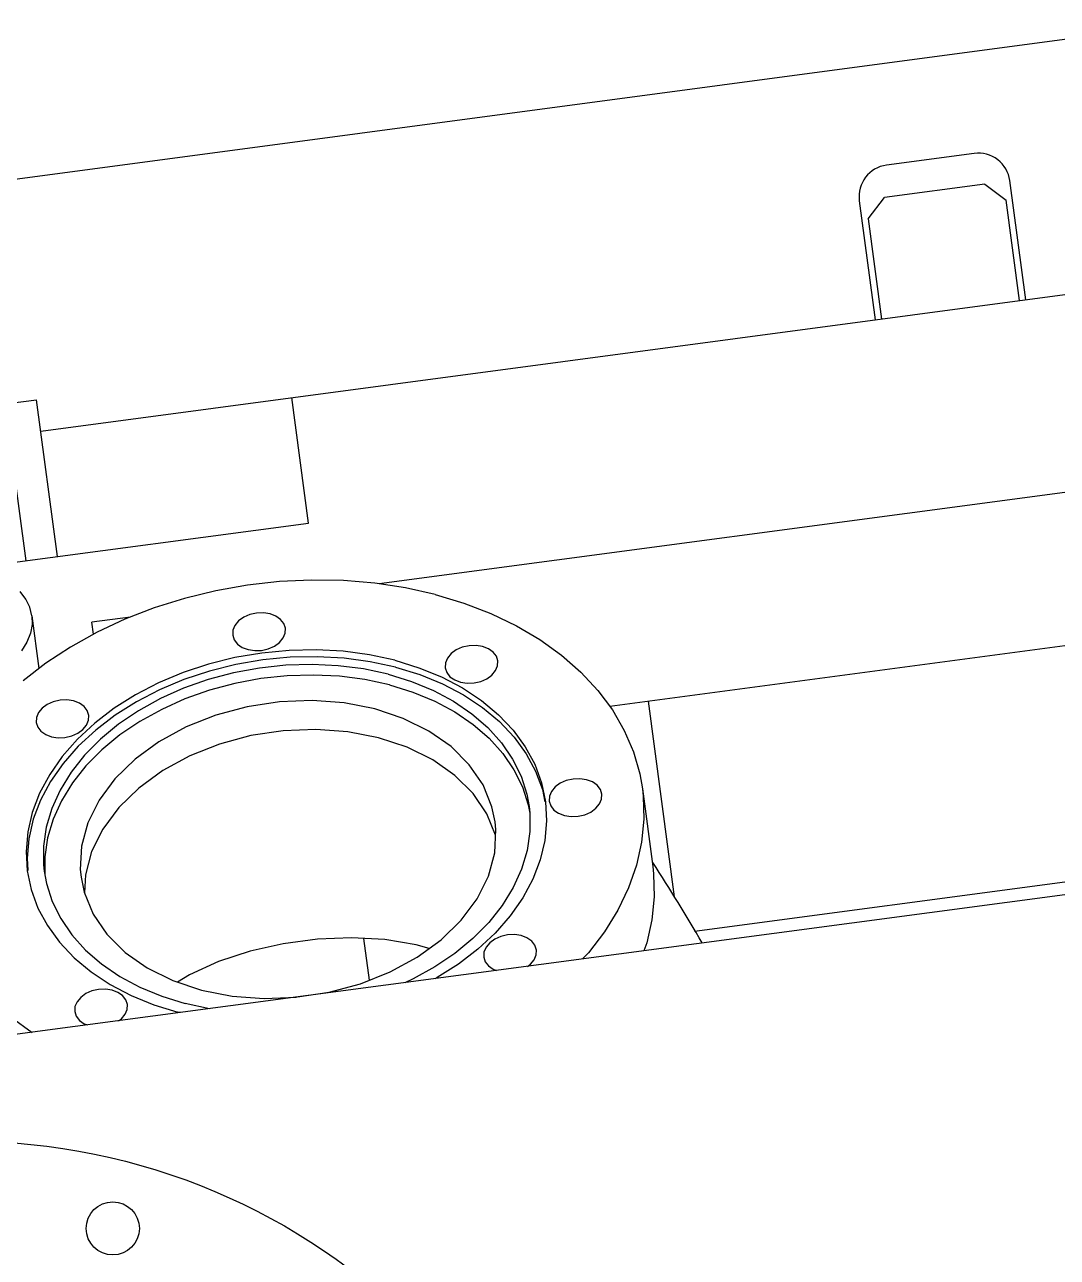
# Model space of a CAD drawing. Extents: x -50 to 48714, y -13211 to 6743.
# Drawn here: x 29853.9 to 30017, y 1258.2 to 1453 of the extents above; entities that cross this region are included whole.
import ezdxf

# ---------------------------------------------------------------- set-up
doc = ezdxf.new("R2010")
doc.units = 0
doc.header["$LTSCALE"] = 50
doc.layers.get('0').update_dxf_attribs({"linetype": 'CONTINUOUS'})

# ---------------------------------------------------------------- blocks, each defined once
blk = doc.blocks.new('UE46_HMI$0$OBEN')
at = {"color": 7, "linetype": 'CONTINUOUS'}
for p, q in [((12563.69, 1390.18), (13035.52, 1453.05)), ((13003.93, 1432.7), (12990.05, 1430.85)), ((13005.58, 1427.87), (12989.72, 1425.76)), ((13005.58, 1427.87), (13008.95, 1425.3)), ((13012.06, 1409.57), (13009.55, 1428.4)), ((12985.76, 1425.23), (12988.27, 1406.4)), ((12987.15, 1422.39), (12989.72, 1425.76)), ((13011.07, 1409.44), (13008.95, 1425.3)), ((12987.15, 1422.39), (12989.26, 1406.53)), ((12856.43, 1388.83), (13023.95, 1411.15)), ((13142.04, 1395.62), (12909.92, 1364.68)), ((12776.47, 1383.22), (12855.77, 1393.79)), ((12854.12, 1368.35), (12850.82, 1393.13)), ((12859.08, 1369.01), (12855.77, 1393.79)), ((12898.73, 1374.29), (12896.08, 1394.12)), ((12847.09, 1367.41), (12898.73, 1374.29)), ((13145.21, 1371.83), (12946.33, 1345.33)), ((12884.08, 1363.59), (12879.16, 1362.39)), ((12889.09, 1364.48), (12884.08, 1363.59)), ((12894.15, 1365.04), (12889.09, 1364.48)), ((12899.22, 1365.28), (12894.15, 1365.04)), ((12904.25, 1365.2), (12899.22, 1365.28)), ((12909.22, 1364.79), (12904.25, 1365.2)), ((12914.07, 1364.06), (12909.22, 1364.79)), ((12918.77, 1363.01), (12914.07, 1364.06)), ((12854.08, 1362.25), (12853.18, 1363.46)), ((12854.7, 1360.98), (12854.08, 1362.25)), ((12879.16, 1362.39), (12874.37, 1360.9)), ((12918.77, 1363.01), (12923.28, 1361.66)), ((12923.28, 1361.66), (12927.56, 1360.01)), ((12855.03, 1359.65), (12854.7, 1360.98)), ((12855.03, 1359.65), (12855.06, 1358.29)), ((12855.03, 1359.65), (12856.14, 1351.29)), ((12874.37, 1360.9), (12869.74, 1359.11)), ((12889.47, 1359.83), (12888.5, 1359.4)), ((12890.53, 1360.07), (12889.47, 1359.83)), ((12891.62, 1360.12), (12890.53, 1360.07)), ((12892.67, 1359.96), (12891.62, 1360.12)), ((12893.59, 1359.6), (12892.67, 1359.96)), ((12894.33, 1359.08), (12893.59, 1359.6)), ((12927.56, 1360.01), (12931.58, 1358.07)), ((12855.06, 1358.29), (12854.8, 1356.9)), ((12870.63, 1359.45), (12864.49, 1358.63)), ((12864.75, 1356.72), (12864.49, 1358.63)), ((12869.74, 1359.11), (12865.33, 1357.04)), ((12887.12, 1358.12), (12886.8, 1357.35)), ((12887.7, 1358.82), (12887.12, 1358.12)), ((12888.5, 1359.4), (12887.7, 1358.82)), ((12894.84, 1358.43), (12894.33, 1359.08)), ((12895.09, 1357.68), (12894.84, 1358.43)), ((12895.05, 1356.9), (12895.09, 1357.68)), ((12931.58, 1358.07), (12935.31, 1355.87)), ((12854.8, 1356.9), (12854.24, 1355.49)), ((12865.33, 1357.04), (12861.15, 1354.71)), ((12886.8, 1357.35), (12886.76, 1356.57)), ((12886.76, 1356.57), (12887, 1355.83)), ((12887, 1355.83), (12887.51, 1355.18)), ((12894.14, 1355.44), (12894.73, 1356.14)), ((12894.73, 1356.14), (12895.05, 1356.9)), ((12935.31, 1355.87), (12938.72, 1353.42)), ((12854.24, 1355.49), (12853.4, 1354.08)), ((12861.15, 1354.71), (12857.25, 1352.15)), ((12891.37, 1353.76), (12887.11, 1353.04)), ((12887.51, 1355.18), (12888.26, 1354.65)), ((12888.26, 1354.65), (12889.18, 1354.3)), ((12889.18, 1354.3), (12890.23, 1354.14)), ((12890.23, 1354.14), (12891.32, 1354.18)), ((12891.32, 1354.18), (12892.38, 1354.43)), ((12895.67, 1354.18), (12891.37, 1353.76)), ((12892.38, 1354.43), (12893.34, 1354.86)), ((12893.34, 1354.86), (12894.14, 1355.44)), ((12899.97, 1354.27), (12895.67, 1354.18)), ((12904.21, 1354.03), (12899.97, 1354.27)), ((12908.36, 1353.48), (12904.21, 1354.03)), ((12922.08, 1354.24), (12921.28, 1353.66)), ((12923.04, 1354.67), (12922.08, 1354.24)), ((12924.1, 1354.91), (12923.04, 1354.67)), ((12925.2, 1354.96), (12924.1, 1354.91)), ((12926.24, 1354.8), (12925.2, 1354.96)), ((12927.16, 1354.44), (12926.24, 1354.8)), ((12927.91, 1353.92), (12927.16, 1354.44)), ((12928.42, 1353.27), (12927.91, 1353.92)), ((12857.25, 1352.15), (12853.65, 1349.36)), ((12882.94, 1352), (12878.91, 1350.66)), ((12887.11, 1353.04), (12882.94, 1352)), ((12887.26, 1351.94), (12883.09, 1350.9)), ((12891.52, 1352.67), (12887.26, 1351.94)), ((12895.14, 1351.84), (12890.98, 1351.39)), ((12895.82, 1353.08), (12891.52, 1352.67)), ((12899.31, 1351.96), (12895.14, 1351.84)), ((12900.11, 1353.17), (12895.82, 1353.08)), ((12903.42, 1351.76), (12899.31, 1351.96)), ((12904.36, 1352.94), (12900.11, 1353.17)), ((12908.5, 1352.38), (12904.36, 1352.94)), ((12912.36, 1352.61), (12908.36, 1353.48)), ((12912.5, 1351.52), (12908.5, 1352.38)), ((12912.36, 1352.61), (12916.17, 1351.44)), ((12920.37, 1352.2), (12920.33, 1351.42)), ((12920.7, 1352.96), (12920.37, 1352.2)), ((12921.28, 1353.66), (12920.7, 1352.96)), ((12928.66, 1352.53), (12928.42, 1353.27)), ((12928.62, 1351.74), (12928.66, 1352.53)), ((12938.72, 1353.42), (12941.78, 1350.73)), ((12878.91, 1350.66), (12875.05, 1349.04)), ((12883.09, 1350.9), (12879.06, 1349.57)), ((12886.88, 1350.63), (12882.86, 1349.56)), ((12890.98, 1351.39), (12886.88, 1350.63)), ((12895.37, 1350.15), (12891.21, 1349.71)), ((12899.53, 1350.28), (12895.37, 1350.15)), ((12903.64, 1350.08), (12899.53, 1350.28)), ((12907.44, 1351.24), (12903.42, 1351.76)), ((12907.66, 1349.56), (12903.64, 1350.08)), ((12911.31, 1350.41), (12907.44, 1351.24)), ((12911.31, 1350.41), (12915, 1349.27)), ((12912.5, 1351.52), (12916.32, 1350.35)), ((12916.17, 1351.44), (12919.76, 1349.98)), ((12916.32, 1350.35), (12919.9, 1348.88)), ((12919.76, 1349.98), (12923.07, 1348.24)), ((12920.33, 1351.42), (12920.58, 1350.67)), ((12920.58, 1350.67), (12921.09, 1350.02)), ((12921.09, 1350.02), (12921.83, 1349.5)), ((12926.92, 1349.7), (12927.72, 1350.28)), ((12927.72, 1350.28), (12928.3, 1350.98)), ((12928.3, 1350.98), (12928.62, 1351.74)), ((12941.78, 1350.73), (12944.46, 1347.84)), ((12875.05, 1349.04), (12871.42, 1347.16)), ((12875.2, 1347.95), (12871.57, 1346.06)), ((12879.06, 1349.57), (12875.2, 1347.95)), ((12879, 1348.19), (12875.33, 1346.55)), ((12882.86, 1349.56), (12879, 1348.19)), ((12887.1, 1348.94), (12883.09, 1347.87)), ((12891.21, 1349.71), (12887.1, 1348.94)), ((12911.54, 1348.73), (12907.66, 1349.56)), ((12911.54, 1348.73), (12915.23, 1347.59)), ((12915, 1349.27), (12918.46, 1347.84)), ((12919.9, 1348.88), (12923.22, 1347.14)), ((12921.83, 1349.5), (12922.75, 1349.14)), ((12922.75, 1349.14), (12923.8, 1348.98)), ((12923.07, 1348.24), (12926.08, 1346.24)), ((12923.8, 1348.98), (12924.89, 1349.03)), ((12924.89, 1349.03), (12925.95, 1349.27)), ((12925.95, 1349.27), (12926.92, 1349.7)), ((12858.42, 1346.06), (12857.45, 1345.63)), ((12859.48, 1346.3), (12858.42, 1346.06)), ((12860.57, 1346.35), (12859.48, 1346.3)), ((12861.61, 1346.19), (12860.57, 1346.35)), ((12862.54, 1345.83), (12861.61, 1346.19)), ((12871.42, 1347.16), (12868.05, 1345.03)), ((12871.57, 1346.06), (12868.19, 1343.93)), ((12875.33, 1346.55), (12871.89, 1344.64)), ((12879.22, 1346.51), (12875.55, 1344.86)), ((12883.09, 1347.87), (12879.22, 1346.51)), ((12894.14, 1346.04), (12889.03, 1345.26)), ((12899.3, 1346.24), (12894.14, 1346.04)), ((12904.35, 1345.87), (12899.3, 1346.24)), ((12915.23, 1347.59), (12918.68, 1346.16)), ((12918.46, 1347.84), (12921.65, 1346.13)), ((12918.68, 1346.16), (12921.87, 1344.45)), ((12921.65, 1346.13), (12924.52, 1344.17)), ((12923.22, 1347.14), (12926.23, 1345.15)), ((12926.08, 1346.24), (12928.75, 1344.01)), ((12944.46, 1347.84), (12946.75, 1344.77)), ((12952.41, 1346.14), (12956.53, 1315.25)), ((12856.07, 1344.35), (12855.75, 1343.59)), ((12856.65, 1345.05), (12856.07, 1344.35)), ((12857.45, 1345.63), (12856.65, 1345.05)), ((12863.28, 1345.31), (12862.54, 1345.83)), ((12863.79, 1344.66), (12863.28, 1345.31)), ((12864.04, 1343.91), (12863.79, 1344.66)), ((12868.05, 1345.03), (12864.97, 1342.68)), ((12871.89, 1344.64), (12868.72, 1342.5)), ((12875.55, 1344.86), (12872.11, 1342.96)), ((12889.03, 1345.26), (12884.07, 1343.93)), ((12909.2, 1344.92), (12904.35, 1345.87)), ((12913.7, 1343.43), (12909.2, 1344.92)), ((12921.87, 1344.45), (12924.75, 1342.49)), ((12924.52, 1344.17), (12927.06, 1341.98)), ((12926.23, 1345.15), (12928.9, 1342.92)), ((12928.75, 1344.01), (12931.06, 1341.57)), ((12946.75, 1344.77), (12948.62, 1341.53)), ((12855.75, 1343.59), (12855.71, 1342.8)), ((12855.71, 1342.8), (12855.95, 1342.06)), ((12855.95, 1342.06), (12856.46, 1341.41)), ((12864.97, 1342.68), (12862.23, 1340.13)), ((12863.09, 1341.67), (12863.67, 1342.37)), ((12863.67, 1342.37), (12864, 1343.13)), ((12864, 1343.13), (12864.04, 1343.91)), ((12868.19, 1343.93), (12865.12, 1341.58)), ((12868.72, 1342.5), (12865.87, 1340.15)), ((12872.11, 1342.96), (12868.94, 1340.82)), ((12879.39, 1342.07), (12875.11, 1339.74)), ((12884.07, 1343.93), (12879.39, 1342.07)), ((12917.76, 1341.43), (12913.7, 1343.43)), ((12924.75, 1342.49), (12927.28, 1340.3)), ((12928.9, 1342.92), (12931.21, 1340.48)), ((12856.46, 1341.41), (12857.21, 1340.89)), ((12857.21, 1340.89), (12858.13, 1340.53)), ((12858.13, 1340.53), (12859.17, 1340.37)), ((12859.17, 1340.37), (12860.26, 1340.42)), ((12862.23, 1340.13), (12859.84, 1337.42)), ((12860.26, 1340.42), (12861.33, 1340.66)), ((12861.33, 1340.66), (12862.29, 1341.09)), ((12862.29, 1341.09), (12863.09, 1341.67)), ((12865.12, 1341.58), (12862.37, 1339.04)), ((12865.87, 1340.15), (12863.36, 1337.61)), ((12868.94, 1340.82), (12866.09, 1338.46)), ((12889.63, 1340.71), (12884.67, 1339.37)), ((12894.75, 1341.48), (12889.63, 1340.71)), ((12899.9, 1341.69), (12894.75, 1341.48)), ((12904.96, 1341.31), (12899.9, 1341.69)), ((12909.8, 1340.37), (12904.96, 1341.31)), ((12914.31, 1338.88), (12909.8, 1340.37)), ((12921.26, 1338.97), (12917.76, 1341.43)), ((12927.06, 1341.98), (12929.22, 1339.58)), ((12927.28, 1340.3), (12929.44, 1337.9)), ((12931.06, 1341.57), (12932.97, 1338.95)), ((12931.21, 1340.48), (12933.12, 1337.85)), ((12948.62, 1341.53), (12950.06, 1338.16)), ((12862.37, 1339.04), (12859.99, 1336.32)), ((12866.09, 1338.46), (12863.58, 1335.93)), ((12875.11, 1339.74), (12871.33, 1336.99)), ((12884.67, 1339.37), (12880, 1337.52)), ((12918.36, 1336.87), (12914.31, 1338.88)), ((12924.14, 1336.1), (12921.26, 1338.97)), ((12929.22, 1339.58), (12930.98, 1337.01)), ((12932.97, 1338.95), (12934.47, 1336.17)), ((12950.06, 1338.16), (12951.06, 1334.68)), ((12859.84, 1337.42), (12857.85, 1334.57)), ((12859.99, 1336.32), (12857.99, 1333.47)), ((12863.36, 1337.61), (12861.22, 1334.92)), ((12871.33, 1336.99), (12868.15, 1333.88)), ((12880, 1337.52), (12875.72, 1335.18)), ((12921.87, 1334.41), (12918.36, 1336.87)), ((12929.44, 1337.9), (12931.2, 1335.32)), ((12930.98, 1337.01), (12932.33, 1334.28)), ((12933.12, 1337.85), (12934.62, 1335.07)), ((12857.85, 1334.57), (12856.26, 1331.61)), ((12861.22, 1334.92), (12859.49, 1332.1)), ((12863.58, 1335.93), (12861.45, 1333.23)), ((12875.72, 1335.18), (12871.94, 1332.43)), ((12924.75, 1331.55), (12921.87, 1334.41)), ((12926.31, 1332.91), (12924.14, 1336.1)), ((12931.2, 1335.32), (12932.55, 1332.6)), ((12932.33, 1334.28), (12933.24, 1331.44)), ((12934.47, 1336.17), (12935.54, 1333.27)), ((12934.62, 1335.07), (12935.69, 1332.17)), ((12951.06, 1334.68), (12951.48, 1332.31)), ((12857.99, 1333.47), (12856.41, 1330.51)), ((12861.45, 1333.23), (12859.71, 1330.42)), ((12868.15, 1333.88), (12865.64, 1330.5)), ((12871.94, 1332.43), (12868.76, 1329.33)), ((12927.72, 1329.47), (12926.31, 1332.91)), ((12932.55, 1332.6), (12933.46, 1329.76)), ((12935.54, 1333.27), (12936.17, 1330.27)), ((12937.7, 1332.6), (12937.12, 1331.9)), ((12938.5, 1333.18), (12937.7, 1332.6)), ((12939.47, 1333.61), (12938.5, 1333.18)), ((12940.53, 1333.85), (12939.47, 1333.61)), ((12941.62, 1333.89), (12940.53, 1333.85)), ((12942.67, 1333.73), (12941.62, 1333.89)), ((12943.59, 1333.38), (12942.67, 1333.73)), ((12944.33, 1332.86), (12943.59, 1333.38)), ((12944.85, 1332.2), (12944.33, 1332.86)), ((12951.48, 1332.31), (12951.62, 1331.12)), ((12951.48, 1332.31), (12953.12, 1320.05)), ((12856.26, 1331.61), (12855.1, 1328.57)), ((12856.41, 1330.51), (12855.25, 1327.48)), ((12859.49, 1332.1), (12858.17, 1329.19)), ((12859.71, 1330.42), (12858.39, 1327.51)), ((12865.64, 1330.5), (12863.87, 1326.93)), ((12926.92, 1328.35), (12924.75, 1331.55)), ((12933.24, 1331.44), (12933.6, 1329.5)), ((12935.69, 1332.17), (12936.09, 1330.26)), ((12936.8, 1331.13), (12936.76, 1330.35)), ((12937.12, 1331.9), (12936.8, 1331.13)), ((12944.73, 1329.91), (12945.05, 1330.68)), ((12945.09, 1331.46), (12944.85, 1332.2)), ((12945.05, 1330.68), (12945.09, 1331.46)), ((12951.62, 1331.12), (12951.71, 1327.51)), ((12855.1, 1328.57), (12854.38, 1325.5)), ((12858.17, 1329.19), (12857.29, 1326.23)), ((12868.76, 1329.33), (12866.25, 1325.95)), ((12928.22, 1327.07), (12927.72, 1329.47)), ((12933.46, 1329.76), (12933.7, 1328.46)), ((12933.6, 1329.5), (12933.7, 1328.52)), ((12933.7, 1328.52), (12933.72, 1325.55)), ((12936.17, 1330.27), (12936.35, 1327.22)), ((12936.76, 1330.35), (12937.01, 1329.61)), ((12937.01, 1329.61), (12937.52, 1328.95)), ((12937.52, 1328.95), (12938.26, 1328.43)), ((12938.26, 1328.43), (12939.18, 1328.08)), ((12942.38, 1328.21), (12943.35, 1328.63)), ((12943.35, 1328.63), (12944.15, 1329.22)), ((12944.15, 1329.22), (12944.73, 1329.91)), ((12855.25, 1327.48), (12854.53, 1324.4)), ((12858.39, 1327.51), (12857.51, 1324.55)), ((12863.87, 1326.93), (12862.87, 1323.26)), ((12928.29, 1324.99), (12926.92, 1328.35)), ((12928.34, 1325.86), (12928.22, 1327.07)), ((12936.35, 1327.22), (12936.07, 1324.13)), ((12939.18, 1328.08), (12940.23, 1327.92)), ((12940.23, 1327.92), (12941.32, 1327.96)), ((12941.32, 1327.96), (12942.38, 1328.21)), ((12951.71, 1327.51), (12951.35, 1323.88)), ((12854.38, 1325.5), (12854.11, 1322.42)), ((12857.29, 1326.23), (12856.85, 1323.24)), ((12857.51, 1324.55), (12857.08, 1321.56)), ((12866.25, 1325.95), (12864.47, 1322.38)), ((12928.15, 1322.17), (12928.34, 1325.86)), ((12933.72, 1325.55), (12933.28, 1322.56)), ((12854.53, 1324.4), (12854.26, 1321.32)), ((12856.85, 1323.24), (12856.87, 1320.27)), ((12862.87, 1323.26), (12862.68, 1319.57)), ((12936.07, 1324.13), (12935.36, 1321.06)), ((12951.35, 1323.88), (12950.55, 1320.26)), ((12854.11, 1322.42), (12854.29, 1319.36)), ((12854.26, 1321.32), (12854.37, 1319.37)), ((12857.08, 1321.56), (12857.09, 1318.65)), ((12864.47, 1322.38), (12863.48, 1318.7)), ((12927.15, 1318.49), (12928.15, 1322.17)), ((12933.28, 1322.56), (12932.4, 1319.6)), ((12935.36, 1321.06), (12934.2, 1318.03)), ((12854.29, 1319.36), (12854.92, 1316.37)), ((12856.87, 1320.27), (12856.97, 1319.29)), ((12856.97, 1319.29), (12857.33, 1317.35)), ((12862.68, 1319.57), (12862.8, 1318.36)), ((12863.48, 1318.7), (12863.33, 1315.88)), ((12932.4, 1319.6), (12931.09, 1316.69)), ((12950.55, 1320.26), (12949.29, 1316.67)), ((12953.12, 1320.05), (12953.25, 1318.85)), ((12953.25, 1318.85), (12953.35, 1315.24)), ((13037.1, 1320.09), (12959.74, 1309.78)), ((13033.89, 1317.65), (12624.51, 1263.1)), ((12857.33, 1317.35), (12858.24, 1314.51)), ((12862.8, 1318.36), (12863.3, 1315.96)), ((12925.38, 1314.92), (12927.15, 1318.49)), ((12934.2, 1318.03), (12932.61, 1315.07)), ((12854.92, 1316.37), (12855.99, 1313.46)), ((12863.3, 1315.96), (12864.71, 1312.52)), ((12922.87, 1311.55), (12925.38, 1314.92)), ((12931.09, 1316.69), (12929.35, 1313.88)), ((12932.61, 1315.07), (12930.62, 1312.21)), ((12949.29, 1316.67), (12947.6, 1313.15)), ((12953.35, 1315.24), (12952.99, 1311.61)), ((12855.99, 1313.46), (12857.49, 1310.68)), ((12858.24, 1314.51), (12859.59, 1311.79)), ((12929.35, 1313.88), (12927.21, 1311.18)), ((12947.6, 1313.15), (12945.49, 1309.72)), ((12859.59, 1311.79), (12861.35, 1309.21)), ((12864.71, 1312.52), (12866.88, 1309.32)), ((12919.69, 1308.44), (12922.87, 1311.55)), ((12927.21, 1311.18), (12924.71, 1308.65)), ((12930.62, 1312.21), (12928.23, 1309.5)), ((12952.99, 1311.61), (12952.18, 1307.99)), ((12857.49, 1310.68), (12859.4, 1308.06)), ((12861.35, 1309.21), (12863.51, 1306.81)), ((12866.88, 1309.32), (12869.75, 1306.46)), ((12928.23, 1309.5), (12925.49, 1306.95)), ((12929.13, 1308.97), (12928.16, 1308.55)), ((12930.19, 1309.22), (12929.13, 1308.97)), ((12931.28, 1309.26), (12930.19, 1309.22)), ((12932.33, 1309.1), (12931.28, 1309.26)), ((12933.25, 1308.75), (12932.33, 1309.1)), ((12945.49, 1309.72), (12942.97, 1306.41)), ((12859.4, 1308.06), (12861.7, 1305.62)), ((12894.75, 1307.83), (12889.51, 1306.64)), ((12900.14, 1308.55), (12894.75, 1307.83)), ((12905.51, 1308.78), (12900.14, 1308.55)), ((12910.78, 1308.49), (12905.51, 1308.78)), ((12908.35, 1302.06), (12907.47, 1308.67)), ((12915.76, 1307.67), (12910.78, 1308.49)), ((12917.8, 1307.06), (12915.76, 1307.67)), ((12915.91, 1305.69), (12919.69, 1308.44)), ((12924.71, 1308.65), (12921.85, 1306.29)), ((12926.78, 1307.27), (12926.46, 1306.5)), ((12927.36, 1307.96), (12926.78, 1307.27)), ((12928.16, 1308.55), (12927.36, 1307.96)), ((12934, 1308.23), (12933.25, 1308.75)), ((12934.51, 1307.57), (12934, 1308.23)), ((12934.75, 1306.83), (12934.51, 1307.57)), ((12952.18, 1307.99), (12951.73, 1306.7)), ((12861.7, 1305.62), (12864.38, 1303.39)), ((12863.51, 1306.81), (12866.05, 1304.62)), ((12869.75, 1306.46), (12873.26, 1304)), ((12889.51, 1306.64), (12884.5, 1304.99)), ((12911.63, 1303.36), (12915.91, 1305.69)), ((12921.85, 1306.29), (12918.69, 1304.15)), ((12925.49, 1306.95), (12922.41, 1304.6)), ((12926.46, 1306.5), (12926.42, 1305.72)), ((12926.42, 1305.72), (12926.67, 1304.98)), ((12933.81, 1304.58), (12934.39, 1305.28)), ((12934.39, 1305.28), (12934.71, 1306.05)), ((12934.71, 1306.05), (12934.75, 1306.83)), ((12942.97, 1306.41), (12942.05, 1305.41)), ((12864.38, 1303.39), (12867.39, 1301.39)), ((12866.05, 1304.62), (12868.92, 1302.66)), ((12873.26, 1304), (12877.32, 1302)), ((12884.5, 1304.99), (12879.91, 1302.9)), ((12906.95, 1301.5), (12911.63, 1303.36)), ((12918.69, 1304.15), (12915.25, 1302.25)), ((12922.41, 1304.6), (12919.04, 1302.47)), ((12926.67, 1304.98), (12927.18, 1304.32)), ((12927.18, 1304.32), (12927.92, 1303.8)), ((12927.92, 1303.8), (12928.45, 1303.6)), ((12933.35, 1304.25), (12933.81, 1304.58)), ((12867.39, 1301.39), (12870.7, 1299.65)), ((12868.92, 1302.66), (12872.11, 1300.95)), ((12877.32, 1302), (12881.82, 1300.5)), ((12879.91, 1302.9), (12878.06, 1301.75)), ((12901.99, 1300.17), (12906.95, 1301.5)), ((12915.25, 1302.25), (12913.95, 1301.66)), ((12919.04, 1302.47), (12918.7, 1302.3)), ((12862.74, 1299.35), (12862.16, 1298.65)), ((12863.54, 1299.94), (12862.74, 1299.35)), ((12864.51, 1300.36), (12863.54, 1299.94)), ((12865.57, 1300.61), (12864.51, 1300.36)), ((12866.66, 1300.65), (12865.57, 1300.61)), ((12867.7, 1300.49), (12866.66, 1300.65)), ((12868.63, 1300.14), (12867.7, 1300.49)), ((12869.37, 1299.62), (12868.63, 1300.14)), ((12869.88, 1298.96), (12869.37, 1299.62)), ((12870.7, 1299.65), (12874.29, 1298.19)), ((12872.11, 1300.95), (12875.57, 1299.52)), ((12875.57, 1299.52), (12879.26, 1298.38)), ((12881.82, 1300.5), (12886.66, 1299.56)), ((12886.66, 1299.56), (12891.72, 1299.18)), ((12891.72, 1299.18), (12896.85, 1299.39)), ((12897.01, 1299.41), (12901.99, 1300.17)), ((12861.84, 1297.89), (12861.8, 1297.11)), ((12862.16, 1298.65), (12861.84, 1297.89)), ((12869.76, 1296.67), (12870.08, 1297.44)), ((12870.12, 1298.22), (12869.88, 1298.96)), ((12870.08, 1297.44), (12870.12, 1298.22)), ((12874.29, 1298.19), (12878.1, 1297.02)), ((12883.1, 1297.55), (12879.26, 1298.38)), ((12851.74, 1296.22), (12855.07, 1293.82)), ((12861.8, 1297.11), (12862.04, 1296.37)), ((12862.04, 1296.37), (12862.55, 1295.71)), ((12862.55, 1295.71), (12863.3, 1295.19)), ((12868.72, 1295.64), (12869.18, 1295.97)), ((12869.18, 1295.97), (12869.76, 1296.67)), ((12878.48, 1296.94), (12878.1, 1297.02)), ((12863.3, 1295.19), (12863.83, 1294.99))]:
    blk.add_line(p, q, dxfattribs=at)
for centre, radius in [((12844.52, 1175.39), 101.25), ((12867.81, 1262.84), 4.2)]:
    blk.add_circle(centre, radius, dxfattribs=at)
for centre, radius, start, end in [((13004.59, 1427.74), 5, 7.59, 97.59), ((12990.72, 1425.89), 5, 97.59, -172.41), ((12698.81, 1155.97), 303, 30.1097, 32.9209)]:
    blk.add_arc(centre, radius, start, end, dxfattribs=at)
blk = doc.blocks.new('UE46_HMI$0$REFOKUSSIERSPIE')
blk.add_blockref('UE46_HMI$0$OBEN', (0, 0))
blk = doc.blocks.new('UE46_HMI')
blk.add_blockref('UE46_HMI$0$REFOKUSSIERSPIE', (0, -0.07))

msp = doc.modelspace()

# ---------------------------------------------------------------- block references
msp.add_blockref('UE46_HMI', (17000, 0))

doc.saveas('drawing.dxf')
